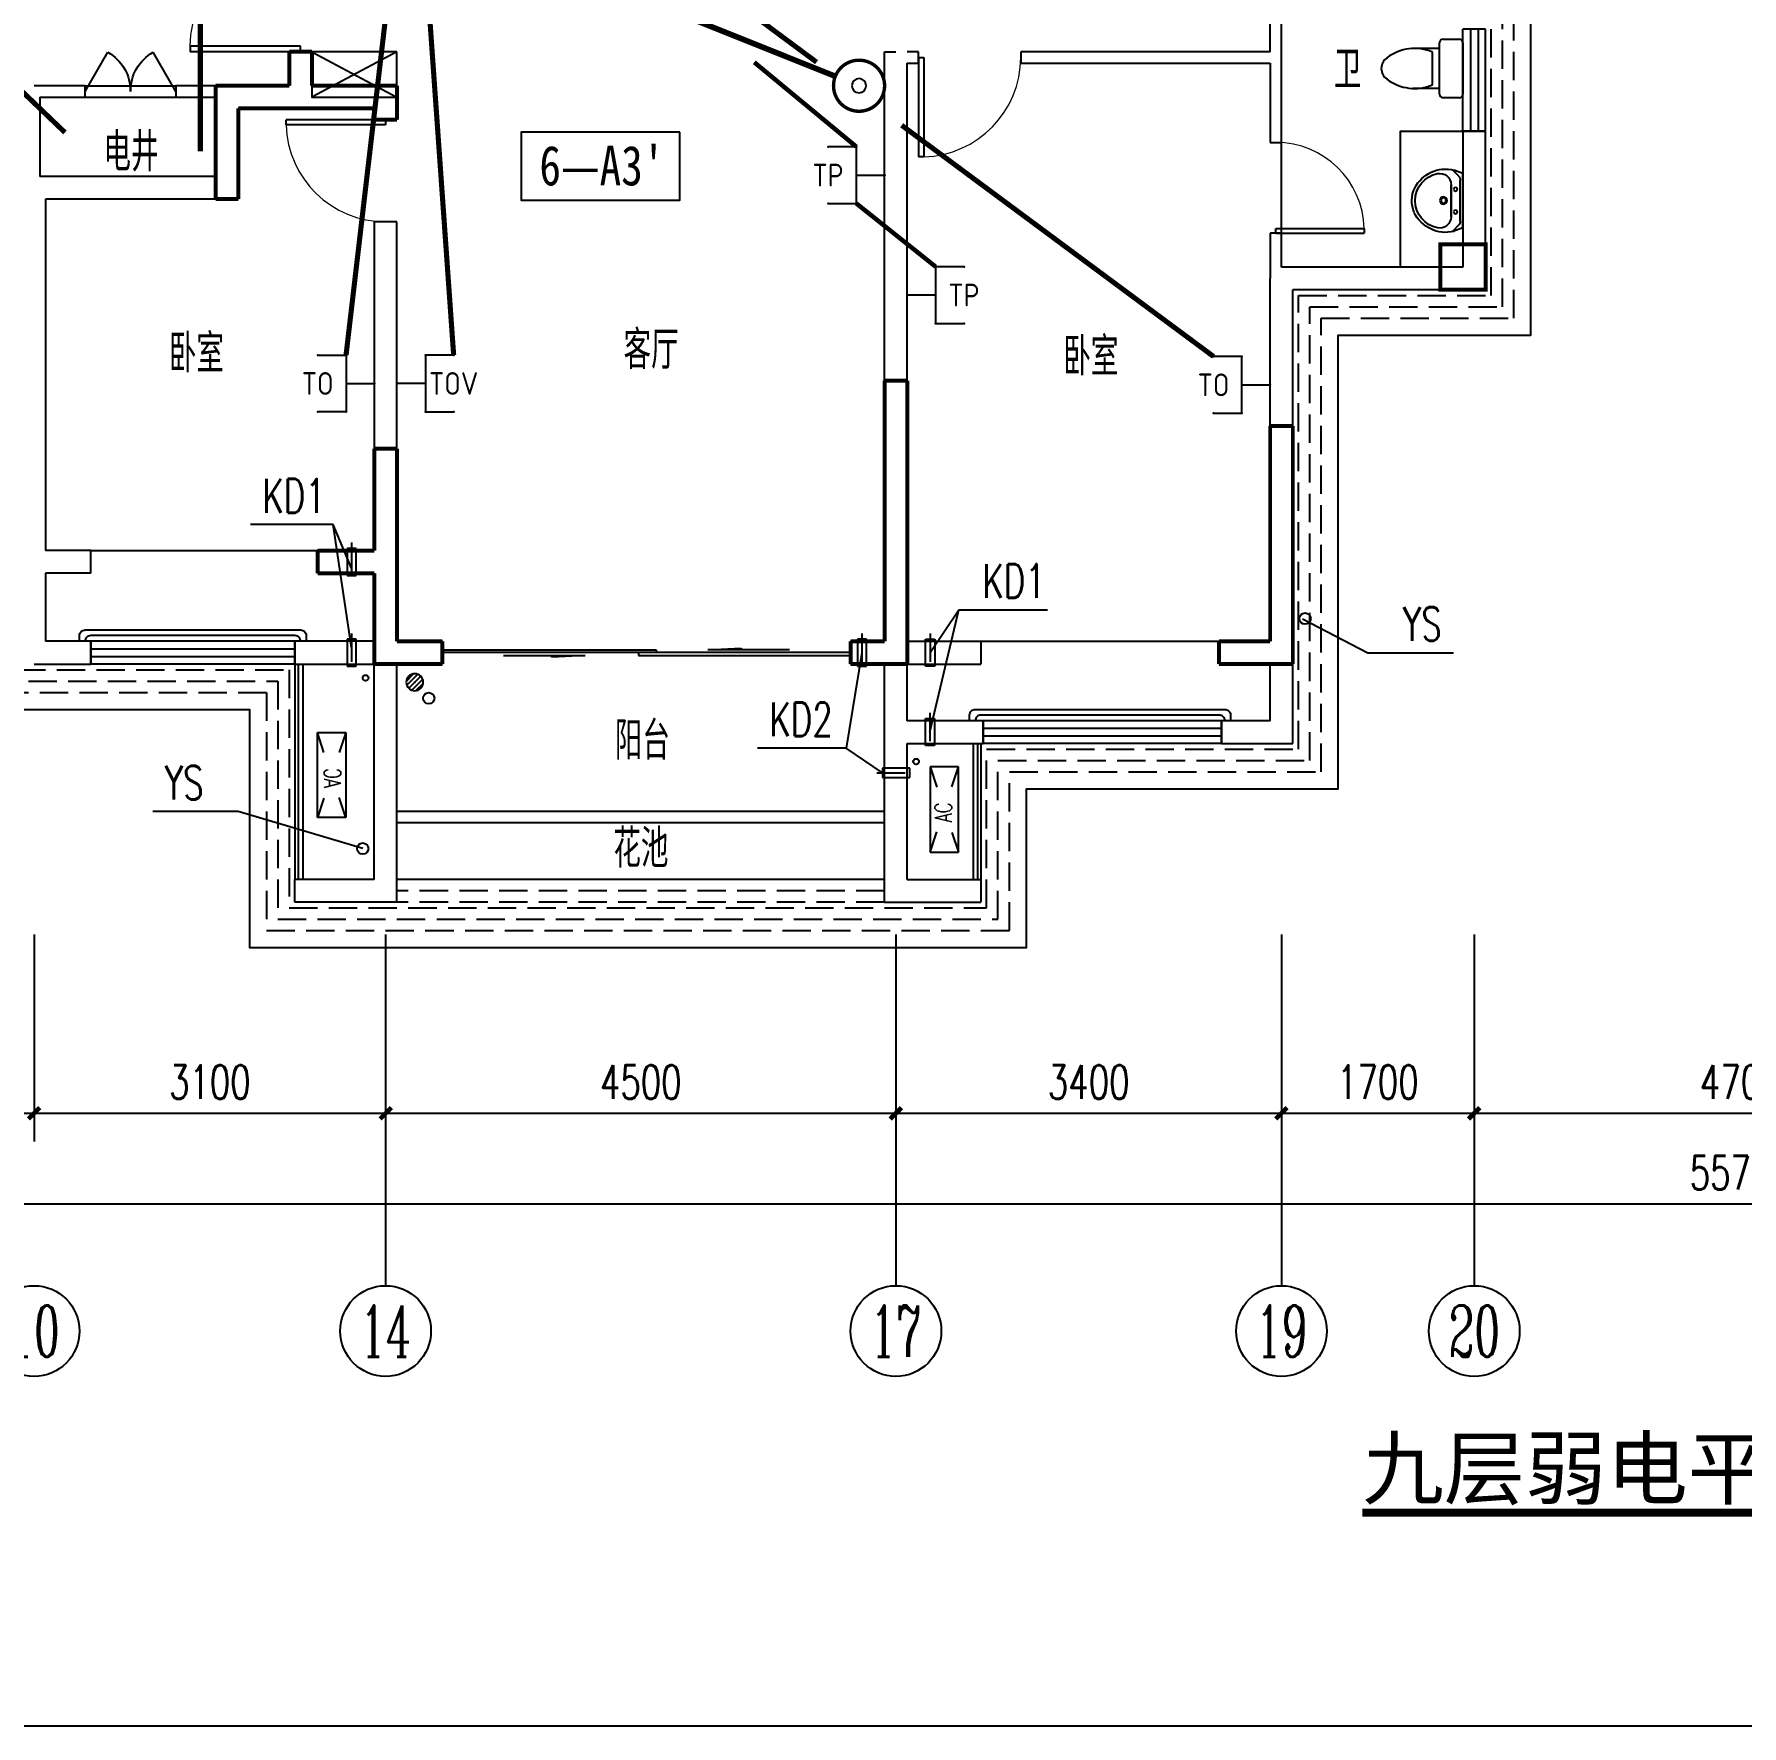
# Model space of a CAD drawing. Extents: x -993182 to -819982, y 169304 to 600104.
# Drawn here: x -880248 to -865189, y 263404 to 278323 of the extents above; entities that cross this region are included whole.
import ezdxf
from ezdxf.enums import TextEntityAlignment as Align

# ---------------------------------------------------------------- set-up
doc = ezdxf.new("R2010")
doc.units = 0
doc.header["$LTSCALE"] = 1000
doc.header["$MEASUREMENT"] = 0
doc.linetypes.add('DASH', pattern=[0.35, 0.25, -0.1])
for name, color, linetype in [('AXIS', 3, 'Continuous'), ('AXIS_TEXT', 7, 'Continuous'), ('DIM_LEAD', 3, 'Continuous'), ('DIM_SYMB', 3, 'Continuous'), ('EQUIP-安防', 3, 'Continuous'), ('EQUIP-通讯', 3, 'Continuous'), ('kan', 146, 'Continuous'), ('KTIAO', 124, 'Continuous'), ('PUB_TEXT', 7, 'Continuous'), ('VPIPE-污水', 2, 'Continuous'), ('WALL', 4, 'Continuous'), ('WINDOW', 2, 'Continuous'), ('WIRE-信号', 4, 'TG_S'), ('WIRE-综合布线', 5, 'TG_GCS'), ('WIRE-网络', 6, 'TG_TD'), ('WIRE-通讯', 4, 'TG_TP'), ('冷凝水管', 6, 'Continuous'), ('家具', 187, 'Continuous'), ('屋面', 139, 'Continuous'), ('文字2', 7, 'Continuous'), ('栏杆', 169, 'Continuous'), ('空调、空调洞', 66, 'Continuous'), ('表格', 157, 'Continuous'), ('面层', 215, 'Continuous')]:
    doc.layers.add(name, color=color, linetype=linetype)
doc.layers.add('RENDERING', color=125, linetype='Continuous', lineweight=13)
doc.styles.add('-宋体', font='', dxfattribs={"width": 0.8})
doc.styles.add('-黑体', font='simhei.ttf')
doc.styles.add('_ROMANC', font='romanc__.ttf', dxfattribs={"width": 0.700005})
doc.styles.add('_TCH_AXIS', font='COMPLEX', dxfattribs={"bigfont": 'GBCBIG'})
doc.styles.add('_TCH_DIM', font='SIMPLEX', dxfattribs={"bigfont": 'GBCBIG'})
doc.styles.add('_TCH_DIM_T3', font='SIMPLEX', dxfattribs={"width": 0.705882, "bigfont": 'GBCBIG'})
doc.styles.add('_TEL_ATTDEF', font='GBENOR', dxfattribs={"width": 0.8, "height": 3, "bigfont": 'GBCBIG'})
doc.styles.add('_TEL_DIM', font='ICED', dxfattribs={"width": 0.8, "height": 3.5, "bigfont": 'BZHZ'})
doc.styles.add('COMPLEX', font='COMPLEX')
doc.styles.add('DIM_FONT', font='simplex_.ttf', dxfattribs={"width": 0.7, "bigfont": 'GBCBIG'})
doc.styles.get("Standard").update_dxf_attribs({"font": 'gbenor.shx', "bigfont": 'gbcbig.shx'})
doc.styles.add('TG_LINETYPE', font='ICED', dxfattribs={"width": 0.8, "height": 2, "bigfont": 'BZHZ'})
doc.styles.get('-宋体').set_extended_font_data('SimSun')
doc.linetypes.add('TG_GCS', pattern='A,1,-0.6,["GCS",TG_LINETYPE,S=0.1,R=0,X=-0.52,Y=-0.1],0', length=1.6)
doc.linetypes.add('TG_S', pattern='A,1,-0.3,["S",TG_LINETYPE,S=0.1,R=0,X=-0.23,Y=-0.1],0', length=1.3)
doc.linetypes.add('TG_TD', pattern='A,1,-0.45,["TD",TG_LINETYPE,S=0.1,R=0,X=-0.38,Y=-0.1],0', length=1.45)
doc.linetypes.add('TG_TD+TV', pattern='A,1,-0.9,["TD+TV",TG_LINETYPE,S=0.1,R=0,X=-0.82,Y=-0.1],0', length=1.9)
doc.linetypes.add('TG_TP', pattern='A,1,-0.45,["TP",TG_LINETYPE,S=0.1,R=0,X=-0.38,Y=-0.1],0', length=1.45)
doc.linetypes.add('TG_WS', pattern='A,1,-0.45,["WS",TG_LINETYPE,S=0.1,R=0,X=-0.38,Y=-0.1],0', length=1.45)
doc.dimstyles.new('_TCH_ARCH&&100', dxfattribs={"dimtxt": 297.5, "dimasz": 100, "dimexe": 250, "dimexo": 300, "dimgap": 126.25, "dimtad": 1, "dimdec": 0, "dimzin": 0, "dimdsep": 46, "dimtxsty": '_TCH_DIM_T3', "dimblk": 'ARCHTICK', "dimcen": 0.09, "dimclrt": 7, "dimazin": 2, "dimtfac": 1, "dimtdec": 0, "dimtix": 1, "dimtmove": 2, "dimatfit": 3, "dimfxl": 0, "dimtolj": 1, "dimtzin": 0, "dimarcsym": 0})

# ---------------------------------------------------------------- blocks, each defined once
blk = doc.blocks.new('90304092557924')
at = {"layer": 'KTIAO'}
for p, q in [((-375, 125), (-198, 66)), ((-375, 125), (-375, -125)), ((375, 125), (-375, 125)), ((375, 125), (198, 66)), ((375, -125), (375, 125)), ((-203, -68), (-375, -125)), ((-375, -125), (375, -125)), ((200, -67), (375, -125))]:
    blk.add_line(p, q, dxfattribs=at)
at = {"layer": 'KTIAO', "style": '_ROMANC', "width": 0.7}
blk.add_text('AC', height=148.6, dxfattribs=at).set_placement((-113, -66))
at = {"layer": 'KTIAO', "style": 'DIM_FONT', "oblique": 0, "width": 0.6, "flags": 9}
for tag in ['XSIZE', 'YSIZE']:
    blk.add_attdef(tag, (-375, -125), '', height=0.5, dxfattribs=at)
blk = doc.blocks.new('A$C6A1B0631')
at = {"layer": '家具'}
for p, q in [((0, 527), (0, 667)), ((30, 697), (470, 697)), ((500, 667), (500, 527)), ((470, 497), (30, 497)), ((80, 497), (80, 267)), ((420, 497), (420, 267)), ((390, 437), (110, 437))]:
    blk.add_line(p, q, dxfattribs=at)
for centre, radius, start, end in [((30, 667), 30, 90, 180), ((470, 667), 30, 0, 90), ((30, 527), 30, 180, 270), ((470, 527), 30, 270, 0), ((477, 284), 398, 157.4505, 216.6381), ((23, 284), 398, 323.3619, 22.5495), ((250, 108), 110, 213.4509, 326.5491)]:
    blk.add_arc(centre, radius, start, end, dxfattribs=at)
blk = doc.blocks.new('M_E6')
for p, q in [((-240, 0), (-270, -79)), ((240, 0), (-240, 0)), ((-237, 0), (239, 0)), ((240, 0), (270, -79)), ((-213, -36), (-271, -91)), ((-179, -23), (181, -23)), ((141, -105), (-141, -105)), ((-141, -105), (141, -105)), ((217, -37), (274, -95))]:
    blk.add_line(p, q)
for centre, radius in [((-99, -65), 16.3), ((2, -172), 31.6), ((2, -172), 23), ((101, -65), 16.3)]:
    blk.add_circle(centre, radius)
for centre, radius, start, end in [((28, -152), 307, 166.1751, 244.7296), ((-141, -205), 100, 90, 190.5602), ((-179, -73), 50, 90, 133.181), ((-28, -152), 307, 297.0639, 13.8249), ((141, -205), 100, 349.4398, 90), ((181, -73), 50, 44.5607, 90), ((0, -179), 243, 190.5602, 349.4398), ((0, -201), 250, 245.8071, 296.4628), ((28, -152), 307, 266.589, 266.5936)]:
    blk.add_arc(centre, radius, start, end)
at = {"width": 0.8, "flags": 9}
for tag in ['XSIZE', 'YSIZE']:
    blk.add_attdef(tag, (0, 0), '', height=0.5, dxfattribs=at)
blk = doc.blocks.new('TRHH')
at = {"color": 6}
for centre in [(-249202, -461390), (-233616, -461390), (-252617, -471151), (-230201, -471151), (-244307, -473179), (-238511, -473179)]:
    blk.add_circle(centre, 50, dxfattribs=at)
blk = doc.blocks.new('q5')
at = {"color": 3, "const_width": 35}
for points in [[(-506342, -559444), (-506342, -559144)], [(-506342, -559144), (-506142, -559144)], [(-506142, -559444), (-506142, -559144)], [(-506992, -559444), (-506342, -559444)], [(-506992, -560444), (-506992, -559444)], [(-506142, -559444), (-505392, -559444)], [(-505392, -559744), (-505392, -559444)], [(-506792, -559644), (-506142, -559644)], [(-506792, -560444), (-506792, -559644)], [(-506142, -559644), (-505592, -559644)], [(-505592, -559744), (-505592, -559644)], [(-505392, -559744), (-505592, -559744)], [(-506792, -560444), (-506992, -560444)], [(-501092, -564344), (-501092, -562044)], [(-501092, -562044), (-500892, -562044)], [(-500892, -564544), (-500892, -562044)], [(-497692, -564344), (-497692, -562444)], [(-497692, -562444), (-497492, -562444)], [(-497492, -564544), (-497492, -562444)], [(-505592, -563544), (-505592, -562644)], [(-505592, -562644), (-505392, -562644)], [(-505392, -563544), (-505392, -562644)], [(-506092, -563544), (-505592, -563544)], [(-506092, -563744), (-506092, -563544)], [(-505392, -564344), (-505392, -563544)], [(-506092, -563744), (-505592, -563744)], [(-505592, -564544), (-505592, -563744)], [(-505392, -564344), (-504992, -564344)], [(-504992, -564344), (-504992, -564544)], [(-501392, -564344), (-501092, -564344)], [(-501392, -564544), (-501392, -564344)], [(-498142, -564344), (-497692, -564344)], [(-498142, -564544), (-498142, -564344)], [(-505592, -564544), (-504992, -564544)], [(-501392, -564544), (-500892, -564544)], [(-498142, -564544), (-497492, -564544)]]:
    blk.add_lwpolyline(points, dxfattribs=at)
blk.add_lwpolyline([(-495792, -561244), (-495792, -560844), (-496192, -560844), (-496192, -561244)], close=True, dxfattribs=at)
blk = doc.blocks.new('A$C06D6341B')
at = {"layer": '空调、空调洞', "linetype": 'DASH'}
for p, q in [((40, 0), (40, 340)), ((80, 290), (0, 290)), ((0, 290), (0, 50)), ((80, 50), (80, 290)), ((0, 50), (80, 50))]:
    blk.add_line(p, q, dxfattribs=at)
blk = doc.blocks.new('$lvtry$00000171')
for p, q in [((-74, 11), (-11, 74)), ((-70, -27), (27, 70)), ((-53, -53), (53, 53)), ((-27, -70), (70, 27)), ((11, -74), (74, -11))]:
    blk.add_line(p, q)
blk.add_circle((0, 0), 75)
blk.add_point((0, 0))
blk = doc.blocks.new('kt')
at = {"layer": 'DIM_LEAD'}
for p, q in [((-430007, -797175), (-430735, -797175)), ((-429846, -798259), (-430007, -797175)), ((-429846, -798259), (-430007, -797175)), ((-429846, -798259), (-430007, -797175)), ((-429846, -798259), (-430007, -797175)), ((-429846, -798259), (-430007, -797175)), ((-429844, -797559), (-430007, -797175)), ((-424744, -799004), (-424488, -797925)), ((-424744, -799004), (-424488, -797925)), ((-424744, -799004), (-424488, -797925)), ((-424744, -799004), (-424488, -797925)), ((-424744, -799004), (-424488, -797925)), ((-424742, -798304), (-424488, -797925)), ((-424488, -797925), (-423707, -797925)), ((-425344, -798304), (-425483, -799145)), ((-425344, -798304), (-425483, -799145)), ((-425344, -798304), (-425483, -799145)), ((-425344, -798304), (-425483, -799145)), ((-425344, -798304), (-425483, -799145)), ((-425483, -799145), (-426264, -799145)), ((-425162, -799364), (-425483, -799145))]:
    blk.add_line(p, q, dxfattribs=at)
at = {"layer": 'VPIPE-污水'}
blk.add_circle((-429164, -798706, -76424), 50, dxfattribs=at)
at = {"layer": '冷凝水管'}
for centre in [(-429721, -798527, -76424), (-424866, -799264, -76424)]:
    blk.add_circle(centre, 25, dxfattribs=at)
at = {"layer": '家具', "yscale": -1, "rotation": 90.00000000000001}
blk.add_blockref('$lvtry$00000171', (-429287, -798565, -76424), dxfattribs=at)
at = {"layer": '空调、空调洞'}
for p, rotation in [((-429804, -797334, -76424), 180.0000000000046), ((-429804, -798134, -76424), 180.0000000000046), ((-425304, -798134, -76424), 180), ((-425212, -799324, -76424), 270)]:
    blk.add_blockref('A$C06D6341B', p, dxfattribs=dict(at, rotation=rotation))
at = {"layer": '空调、空调洞', "xscale": -1, "rotation": 180}
for p in [(-424782, -798134, -76424), (-424784, -798834, -76424)]:
    blk.add_blockref('A$C06D6341B', p, dxfattribs=at)
at = {"layer": 'DIM_LEAD', "color": 7, "style": '_TCH_DIM', "width": 0.705882}
for s, p in [('KD1', (-430630, -797070)), ('KD1', (-424282, -797820)), ('KD2', (-426159, -799040))]:
    blk.add_text(s, height=297.5, dxfattribs=at).set_placement(p)
blk = doc.blocks.new('trh')
at = {"layer": 'DIM_LEAD'}
for p, q in [((-230225, -471153), (-229648, -471451)), ((-229648, -471451), (-228893, -471451)), ((-239608, -472851), (-240362, -472851)), ((-238511, -473179), (-239608, -472851))]:
    blk.add_line(p, q, dxfattribs=at)
at = {"layer": 'DIM_LEAD', "color": 7, "style": '_TCH_DIM', "width": 0.705882}
for p in [(-229338, -471346), (-240257, -472746)]:
    blk.add_text('YS', height=297.5, dxfattribs=at).set_placement(p)
blk = doc.blocks.new('$DorLib2D$00000231')
at = {"color": 0}
for p, q in [((-0.5, 0), (-0.25, 0.433)), ((0.5, 0), (0.25, 0.433))]:
    blk.add_line(p, q, dxfattribs=at)
for centre, start, end in [((-0.5, 0), 0, 60), ((0.5, 0), 120, 180)]:
    blk.add_arc(centre, 0.5, start, end, dxfattribs=at)
blk = doc.blocks.new('$WINLIB2D$00000001')
at = {"color": 0}
for points in [[(-0.5, 0.5), (-0.5, -0.5)], [(-0.5, 0.5), (0.5, 0.5)], [(0.5, -0.5), (0.5, 0.5)], [(0.5, 0.1667), (-0.5, 0.1667)], [(0.5, -0.1667), (-0.5, -0.1667)], [(-0.5, -0.5), (0.5, -0.5)]]:
    blk.add_lwpolyline(points, dxfattribs=at)
blk = doc.blocks.new('$DorLib2D$00000001')
for p, q in [((0.45, 0.975), (0.5, 0.975)), ((0.45, 0), (0.45, 0.975)), ((0.5, 0), (0.5, 0.975)), ((0.5, 0), (0.45, 0))]:
    blk.add_line(p, q)
at = {"lineweight": 13}
blk.add_arc((0.475, 0), 0.975, 91.4693, 180, dxfattribs=at)
blk = doc.blocks.new('$DorLib2D$00000131')
at = {"color": 0, "linetype": 'Continuous'}
for p, q in [((0.15, 0.125), (0.2319, 0.1973)), ((0.2319, 0.1973), (0.2319, 0.125)), ((-0.5, 0.125), (-0.5, 0)), ((0.0192, 0.125), (-0.5, 0.125)), ((0.0192, 0), (0.0192, 0.125)), ((0.35, 0.125), (0.15, 0.125)), ((-0.5, 0), (0.0192, 0)), ((-0.024, 0), (0.5, 0)), ((-0.024, -0.125), (-0.024, 0)), ((0.5, 0), (0.5, -0.125)), ((-0.35, -0.125), (-0.15, -0.125)), ((-0.2319, -0.1973), (-0.2319, -0.125)), ((-0.15, -0.125), (-0.2319, -0.1973)), ((0.5, -0.125), (-0.024, -0.125))]:
    blk.add_line(p, q, dxfattribs=at)
blk = doc.blocks.new('_AXISO')
blk.add_circle((0, 0), 0.5)
at = {"layer": 'AXIS_TEXT', "style": 'COMPLEX', "width": 1.041667}
blk.add_attdef('A', text='', height=0.56, dxfattribs=at).set_placement((-0.25, -0.28), (0.25, -0.28), align=Align.FIT)
blk = doc.blocks.new('_ArchTick')
at = {"color": 0, "linetype": 'ByBlock', "const_width": 0.4}
blk.add_lwpolyline([(-0.5, -0.5), (0.5, 0.5)], dxfattribs=at)
blk = doc.blocks.new('*D522')
at = {"layer": 'AXIS', "color": 0, "lineweight": -2}
for p, q in [((-254209, -473937), (-254209, -476563)), ((-198509, -473937), (-198509, -476563)), ((-254209, -476313), (-198509, -476313))]:
    blk.add_line(p, q, dxfattribs=at)
at = {"layer": 'Defpoints', "color": 0}
for p in [(-254209, -473637), (-198509, -473637), (-198509, -476313)]:
    blk.add_point(p, dxfattribs=at)
at = {"layer": 'AXIS', "color": 0, "lineweight": -2, "xscale": 100, "yscale": 100, "zscale": 100, "rotation": 180}
blk.add_blockref('_ArchTick', (-254209, -476313), dxfattribs=at)
at = {"layer": 'AXIS', "color": 0, "lineweight": -2, "xscale": 100, "yscale": 100, "zscale": 100}
blk.add_blockref('_ArchTick', (-198509, -476313), dxfattribs=at)
at = {"layer": 'AXIS', "color": 7, "insert": (-226359, -476038), "char_height": 297.5, "attachment_point": 5, "style": '_TCH_DIM_T3'}
blk.add_mtext('\\A1;55700', dxfattribs=at)
blk = doc.blocks.new('*D527')
at = {"layer": 'AXIS', "color": 0, "lineweight": -2}
for p, q in [((-244509, -473937), (-244509, -475763)), ((-241409, -473937), (-241409, -475763)), ((-244509, -475513), (-241409, -475513))]:
    blk.add_line(p, q, dxfattribs=at)
at = {"layer": 'Defpoints', "color": 0}
for p in [(-244509, -473637), (-241409, -473637), (-241409, -475513)]:
    blk.add_point(p, dxfattribs=at)
at = {"layer": 'AXIS', "color": 0, "lineweight": -2, "xscale": 100, "yscale": 100, "zscale": 100, "rotation": 180}
blk.add_blockref('_ArchTick', (-244509, -475513), dxfattribs=at)
at = {"layer": 'AXIS', "color": 0, "lineweight": -2, "xscale": 100, "yscale": 100, "zscale": 100}
blk.add_blockref('_ArchTick', (-241409, -475513), dxfattribs=at)
at = {"layer": 'AXIS', "color": 7, "insert": (-242959, -475238), "char_height": 297.5, "attachment_point": 5, "style": '_TCH_DIM_T3'}
blk.add_mtext('\\A1;3100', dxfattribs=at)
blk = doc.blocks.new('*D528')
at = {"layer": 'AXIS', "color": 0, "lineweight": -2}
for p, q in [((-241409, -473937), (-241409, -475763)), ((-238309, -473937), (-238309, -475763)), ((-241409, -475513), (-238309, -475513))]:
    blk.add_line(p, q, dxfattribs=at)
at = {"layer": 'Defpoints', "color": 0}
for p in [(-241409, -473637), (-238309, -473637), (-238309, -475513)]:
    blk.add_point(p, dxfattribs=at)
at = {"layer": 'AXIS', "color": 0, "lineweight": -2, "xscale": 100, "yscale": 100, "zscale": 100, "rotation": 180}
blk.add_blockref('_ArchTick', (-241409, -475513), dxfattribs=at)
at = {"layer": 'AXIS', "color": 0, "lineweight": -2, "xscale": 100, "yscale": 100, "zscale": 100}
blk.add_blockref('_ArchTick', (-238309, -475513), dxfattribs=at)
at = {"layer": 'AXIS', "color": 7, "insert": (-239859, -475238), "char_height": 297.5, "attachment_point": 5, "style": '_TCH_DIM_T3'}
blk.add_mtext('\\A1;3100', dxfattribs=at)
blk = doc.blocks.new('*D529')
at = {"layer": 'AXIS', "color": 0, "lineweight": -2}
for p, q in [((-238309, -473937), (-238309, -475763)), ((-233809, -473937), (-233809, -475763)), ((-238309, -475513), (-233809, -475513))]:
    blk.add_line(p, q, dxfattribs=at)
at = {"layer": 'Defpoints', "color": 0}
for p in [(-238309, -473637), (-233809, -473637), (-233809, -475513)]:
    blk.add_point(p, dxfattribs=at)
at = {"layer": 'AXIS', "color": 0, "lineweight": -2, "xscale": 100, "yscale": 100, "zscale": 100, "rotation": 180}
blk.add_blockref('_ArchTick', (-238309, -475513), dxfattribs=at)
at = {"layer": 'AXIS', "color": 0, "lineweight": -2, "xscale": 100, "yscale": 100, "zscale": 100}
blk.add_blockref('_ArchTick', (-233809, -475513), dxfattribs=at)
at = {"layer": 'AXIS', "color": 7, "insert": (-236059, -475238), "char_height": 297.5, "attachment_point": 5, "style": '_TCH_DIM_T3'}
blk.add_mtext('\\A1;4500', dxfattribs=at)
blk = doc.blocks.new('*D530')
at = {"layer": 'AXIS', "color": 0, "lineweight": -2}
for p, q in [((-233809, -473937), (-233809, -475763)), ((-230409, -473937), (-230409, -475763)), ((-233809, -475513), (-230409, -475513))]:
    blk.add_line(p, q, dxfattribs=at)
at = {"layer": 'Defpoints', "color": 0}
for p in [(-233809, -473637), (-230409, -473637), (-230409, -475513)]:
    blk.add_point(p, dxfattribs=at)
at = {"layer": 'AXIS', "color": 0, "lineweight": -2, "xscale": 100, "yscale": 100, "zscale": 100, "rotation": 180}
blk.add_blockref('_ArchTick', (-233809, -475513), dxfattribs=at)
at = {"layer": 'AXIS', "color": 0, "lineweight": -2, "xscale": 100, "yscale": 100, "zscale": 100}
blk.add_blockref('_ArchTick', (-230409, -475513), dxfattribs=at)
at = {"layer": 'AXIS', "color": 7, "insert": (-232109, -475238), "char_height": 297.5, "attachment_point": 5, "style": '_TCH_DIM_T3'}
blk.add_mtext('\\A1;3400', dxfattribs=at)
blk = doc.blocks.new('*D531')
at = {"layer": 'AXIS', "color": 0, "lineweight": -2}
for p, q in [((-230409, -473937), (-230409, -475763)), ((-228709, -473937), (-228709, -475763)), ((-230409, -475513), (-228709, -475513))]:
    blk.add_line(p, q, dxfattribs=at)
at = {"layer": 'Defpoints', "color": 0}
for p in [(-230409, -473637), (-228709, -473637), (-228709, -475513)]:
    blk.add_point(p, dxfattribs=at)
at = {"layer": 'AXIS', "color": 0, "lineweight": -2, "xscale": 100, "yscale": 100, "zscale": 100, "rotation": 180}
blk.add_blockref('_ArchTick', (-230409, -475513), dxfattribs=at)
at = {"layer": 'AXIS', "color": 0, "lineweight": -2, "xscale": 100, "yscale": 100, "zscale": 100}
blk.add_blockref('_ArchTick', (-228709, -475513), dxfattribs=at)
at = {"layer": 'AXIS', "color": 7, "insert": (-229559, -475238), "char_height": 297.5, "attachment_point": 5, "style": '_TCH_DIM_T3'}
blk.add_mtext('\\A1;1700', dxfattribs=at)
blk = doc.blocks.new('*D532')
at = {"layer": 'AXIS', "color": 0, "lineweight": -2}
for p, q in [((-228709, -473937), (-228709, -475763)), ((-224009, -473937), (-224009, -475763)), ((-228709, -475513), (-224009, -475513))]:
    blk.add_line(p, q, dxfattribs=at)
at = {"layer": 'Defpoints', "color": 0}
for p in [(-228709, -473637), (-224009, -473637), (-224009, -475513)]:
    blk.add_point(p, dxfattribs=at)
at = {"layer": 'AXIS', "color": 0, "lineweight": -2, "xscale": 100, "yscale": 100, "zscale": 100, "rotation": 180}
blk.add_blockref('_ArchTick', (-228709, -475513), dxfattribs=at)
at = {"layer": 'AXIS', "color": 0, "lineweight": -2, "xscale": 100, "yscale": 100, "zscale": 100}
blk.add_blockref('_ArchTick', (-224009, -475513), dxfattribs=at)
at = {"layer": 'AXIS', "color": 7, "insert": (-226359, -475238), "char_height": 297.5, "attachment_point": 5, "style": '_TCH_DIM_T3'}
blk.add_mtext('\\A1;4700', dxfattribs=at)
blk = doc.blocks.new('$equip$00001847')
for p, q in [((-0.5, 0.499), (-0.5, 0.999)), ((0.5, 0.999), (0.5, 0.499)), ((0.5, 0.499), (-0.5, 0.499)), ((0, 0.5), (0, 0))]:
    blk.add_line(p, q)
for p in [(-0.5, 0.999), (0.5, 0.999), (-0.5, 0.499), (0.5, 0.499), (0, 0)]:
    blk.add_point(p)
at = {"color": 7, "style": '_TEL_DIM'}
blk.add_attdef('$TEXT$', text='', height=0.4, dxfattribs=at).set_placement((0, 0.999), align=Align.MIDDLE_CENTER)
at = {"color": 7, "style": '_TEL_DIM', "flags": 1}
blk.add_attdef('A', text='', height=0.00002, dxfattribs=at).set_placement((0, 0), align=Align.MIDDLE_CENTER)
blk = doc.blocks.new('$equip$00002479')
at = {"const_width": 0.04}
blk.add_lwpolyline([(-0.3, 0, 1), (0.3, 0, 1), (-0.3, 0, 0.942883)], format="xyb", dxfattribs=at)
for radius in [0.3, 0.0841]:
    blk.add_circle((0, 0), radius)
for p in [(0, 0.3), (-0.3, 0), (0.3, 0), (0, -0.3)]:
    blk.add_point(p)
at = {"color": 7, "style": '_TEL_DIM', "flags": 1}
blk.add_attdef('A', text='', height=0.00002, dxfattribs=at).set_placement((0, 0), align=Align.MIDDLE_CENTER)
blk = doc.blocks.new('5#、7#楼参照')
at = {"layer": 'AXIS'}
for p, q in [((-238308.8, -475591.3), (-238308.8, -477033.5)), ((-233808.8, -475591.3), (-233808.8, -477033.5)), ((-230408.8, -475591.3), (-230408.8, -477033.5)), ((-228708.8, -475591.3), (-228708.8, -477033.5))]:
    blk.add_line(p, q, dxfattribs=at)
at = {"layer": 'kan'}
for p, q in [((-239108.8, -471550.9), (-239108.8, -473450.9)), ((-233058.8, -472250.9), (-233058.8, -473450.9))]:
    blk.add_line(p, q, dxfattribs=at)
at = {"layer": 'kan', "color": 124, "elevation": 0}
for points in [[(-233908.8, -472850.9), (-238208.8, -472850.9), (-238208.8, -472850.9)], [(-233908.8, -472950.9), (-238208.8, -472950.9)]]:
    blk.add_lwpolyline(points, dxfattribs=at)
at = {"layer": 'kan'}
blk.add_lwpolyline([(-233908.8, -473450.9), (-238208.8, -473450.9)], dxfattribs=at)
at = {"layer": 'kan', "linetype": 'DASH'}
for points in [[(-233908.8, -473550.9), (-238208.8, -473550.9)], [(-233908.8, -473650.9), (-238208.8, -473650.9)]]:
    blk.add_lwpolyline(points, dxfattribs=at)
at = {"layer": 'WALL'}
for p, q in [((-230508.8, -466150.9), (-230508.8, -465050.9)), ((-230408.8, -466250.9), (-230408.8, -465050.9)), ((-238958.8, -466150.9), (-239158.8, -466150.9)), ((-239158.8, -466150.9), (-239158.8, -466450.9)), ((-238958.8, -466450.9), (-238958.8, -466150.9)), ((-233908.8, -466250.9), (-233908.8, -466150.9)), ((-233908.8, -466150.9), (-233808.8, -466151.8)), ((-233809.7, -466151.8), (-233808.8, -466151.8)), ((-233608.8, -466150.9), (-233708.8, -466150.9)), ((-233608.8, -466250.9), (-233608.8, -466150.9)), ((-230508.8, -466150.9), (-232708.8, -466150.9)), ((-232708.8, -466150.9), (-232708.8, -466250.9)), ((-233908.8, -471350.9), (-233908.8, -466250.9)), ((-233708.8, -471350.9), (-233708.8, -466250.9)), ((-233708.8, -466250.9), (-233608.8, -466250.9)), ((-232708.8, -466250.9), (-230508.8, -466250.9)), ((-230508.8, -466250.9), (-230508.8, -466950.9)), ((-230408.8, -466950.9), (-230408.8, -466250.9)), ((-240958.8, -466450.9), (-241408.8, -466450.9)), ((-240958.8, -466550.9), (-240958.8, -466450.9)), ((-239708.8, -466450.9), (-240158.8, -466450.9)), ((-240158.8, -466450.9), (-240158.8, -466550.9)), ((-239158.8, -466450.9), (-239708.8, -466450.9)), ((-238208.8, -466450.9), (-238958.8, -466450.9)), ((-238208.8, -466750.9), (-238208.8, -466450.9)), ((-241358.8, -466550.9), (-241358.8, -467250.9)), ((-241358.8, -466550.9), (-240958.8, -466550.9)), ((-240158.8, -466550.9), (-239808.8, -466550.9)), ((-239808.8, -466550.9), (-239808.8, -467250.9)), ((-239608.8, -466650.9), (-239608.8, -467450.9)), ((-239058.8, -466650.9), (-239608.8, -466650.9)), ((-238408.8, -466650.9), (-239058.8, -466650.9)), ((-238408.8, -466650.9), (-238408.8, -466750.9)), ((-238408.8, -466750.9), (-238208.8, -466750.9)), ((-230508.8, -466950.9), (-230408.8, -466950.9)), ((-228608.8, -466850.9), (-228808.8, -466850.9)), ((-228808.8, -466850.9), (-228808.8, -468050.9)), ((-228608.8, -468250.9), (-228608.8, -466850.9)), ((-239808.8, -467250.9), (-241358.8, -467250.9)), ((-239608.8, -467450.9), (-241308.8, -467450.9)), ((-241308.8, -467450.9), (-241308.8, -470550.9)), ((-238208.8, -467650.9), (-238408.8, -467650.9)), ((-238408.8, -467650.9), (-238408.8, -470550.9)), ((-238208.8, -470650.9), (-238208.8, -467650.9)), ((-230408.8, -467750.9), (-230508.8, -467750.9)), ((-230508.8, -467750.9), (-230508.8, -468150.9)), ((-230408.8, -468050.9), (-230408.8, -467750.9)), ((-230508.8, -471350.9), (-230508.8, -468150.9)), ((-228808.8, -468050.9), (-230408.8, -468050.9)), ((-228608.8, -468250.9), (-230308.8, -468250.9)), ((-230308.8, -471450.9), (-230308.8, -468250.9)), ((-240908.8, -470550.9), (-241308.8, -470550.9)), ((-240908.8, -470750.9), (-240908.8, -470550.9)), ((-238408.8, -470550.9), (-238908.8, -470550.9)), ((-238908.8, -470750.9), (-238908.8, -470550.9)), ((-238208.8, -471350.9), (-238208.8, -470650.9)), ((-241308.8, -470750.9), (-241308.8, -471350.9)), ((-240908.8, -470750.9), (-241308.8, -470750.9)), ((-238408.8, -470750.9), (-238908.8, -470750.9)), ((-238408.8, -471350.9), (-238408.8, -470750.9)), ((-240908.8, -471350.9), (-241308.8, -471350.9)), ((-240908.8, -471550.9), (-240908.8, -471350.9)), ((-238408.8, -471350.9), (-239108.8, -471350.9)), ((-239108.8, -471350.9), (-239108.8, -471550.9)), ((-237808.8, -471350.9), (-238208.8, -471350.9)), ((-237808.8, -471550.9), (-237808.8, -471350.9)), ((-233908.8, -471350.9), (-234208.8, -471350.9)), ((-234208.8, -471350.9), (-234208.8, -471550.9)), ((-233708.8, -471350.9), (-233058.8, -471350.9)), ((-233058.8, -471350.9), (-233058.8, -471550.9)), ((-230508.8, -471350.9), (-230958.8, -471350.9)), ((-230958.8, -471550.9), (-230958.8, -471350.9)), ((-230308.8, -472250.9), (-230308.8, -471450.9)), ((-241408.8, -471550.9), (-240908.8, -471550.9)), ((-239108.8, -471550.9), (-238408.8, -471550.9)), ((-238408.8, -473450.9), (-238408.8, -471550.9)), ((-238208.8, -471550.9), (-237808.8, -471550.9)), ((-238208.8, -473650.9), (-238208.8, -471550.9)), ((-234208.8, -471550.9), (-233908.8, -471550.9)), ((-233908.8, -472150.9), (-233908.8, -471550.9)), ((-233708.8, -472050.9), (-233708.8, -471550.9)), ((-233708.8, -471550.9), (-233058.8, -471550.9)), ((-230508.8, -471550.9), (-230958.8, -471550.9)), ((-230508.8, -472050.9), (-230508.8, -471550.9)), ((-233038.8, -472050.9), (-233708.8, -472050.9)), ((-233038.8, -472250.9), (-233038.8, -472050.9)), ((-230508.8, -472050.9), (-230938.8, -472050.9)), ((-230938.8, -472050.9), (-230938.8, -472250.9)), ((-233908.8, -473650.9), (-233908.8, -472150.9)), ((-233708.8, -472250.9), (-233038.8, -472250.9)), ((-233708.8, -473450.9), (-233708.8, -472250.9)), ((-230938.8, -472250.9), (-230308.8, -472250.9)), ((-238408.8, -473450.9), (-239108.8, -473450.9)), ((-239108.8, -473650.9), (-239108.8, -473450.9)), ((-233708.8, -473450.9), (-233058.8, -473450.9)), ((-233058.8, -473450.9), (-233058.8, -473650.9)), ((-238208.8, -473650.9), (-239108.8, -473650.9)), ((-233908.8, -473650.9), (-233058.8, -473650.9))]:
    blk.add_line(p, q, dxfattribs=at)
at = {"layer": 'WINDOW'}
for p, q in [((-240958.8, -466450.9, 0), (-240158.8, -466450.9, 0)), ((-240958.8, -466550.9, 0), (-240158.8, -466550.9, 0)), ((-230408.8, -467750.9, 0), (-230408.8, -466950.9, 0)), ((-240908.8, -470550.9), (-238908.8, -470550.9)), ((-233058.8, -471350.9), (-230958.8, -471350.9))]:
    blk.add_line(p, q, dxfattribs=at)
at = {"layer": '家具'}
blk.add_lwpolyline([(-238208.8, -466150.9), (-238958.8, -466150.9), (-238958.8, -466550.9), (-238208.8, -466550.9)], close=True, dxfattribs=at)
for points in [[(-238958.8, -466150.9), (-238208.8, -466550.9)], [(-238208.8, -466150.9), (-238958.8, -466550.9)], [(-228808.8, -468050.9), (-229358.8, -468050.9), (-229358.8, -467150.9), (-229358.8, -466850.9), (-228808.8, -466850.9)]]:
    blk.add_lwpolyline(points, dxfattribs=at)
at = {"layer": '屋面', "color": 190}
blk.add_lwpolyline([(-239558.8, -460650.9), (-243258.8, -460650.9), (-243258.8, -458750.9), (-249508.8, -458750.9), (-249508.8, -460350.9), (-254608.8, -460350.9), (-254608.8, -468650.9), (-252908.8, -468650.9), (-252908.8, -472650.9), (-250158.8, -472650.9), (-250158.8, -474050.9), (-243308.8, -474050.9), (-243308.8, -471950.9), (-239508.8, -471950.9), (-239508.8, -474050.9), (-232658.8, -474050.9), (-232658.8, -472650.9), (-229908.8, -472650.9), (-229908.8, -468650.9), (-228208.8, -468650.9), (-228208.8, -460350.9), (-233308.8, -460350.9), (-233308.8, -458750.9), (-239558.8, -458750.9)], close=True, dxfattribs=at)
at = {"layer": '屋面', "color": 190, "linetype": 'DASH'}
for points in [[(-239408.8, -460800.9), (-243408.8, -460800.9), (-243408.8, -458900.9), (-249358.8, -458900.9), (-249358.8, -460500.9), (-254458.8, -460500.9), (-254458.8, -468500.9), (-252758.8, -468500.9), (-252758.8, -472500.9), (-250008.8, -472500.9), (-250008.8, -473900.9), (-243458.8, -473900.9), (-243458.8, -471800.9), (-239358.8, -471800.9), (-239358.8, -473900.9), (-232808.8, -473900.9), (-232808.8, -472500.9), (-230058.8, -472500.9), (-230058.8, -468500.9), (-228358.8, -468500.9), (-228358.8, -460500.9), (-233458.8, -460500.9), (-233458.8, -458900.9), (-239408.8, -458900.9)], [(-239308.8, -460900.9), (-243508.8, -460900.9), (-243508.8, -459000.9), (-249258.8, -459000.9), (-249258.8, -460600.9), (-254358.8, -460600.9), (-254358.8, -468400.9), (-252658.8, -468400.9), (-252658.8, -472400.9), (-249908.8, -472400.9), (-249908.8, -473800.9), (-243558.8, -473800.9), (-243558.8, -471700.9), (-239258.8, -471700.9), (-239258.8, -473800.9), (-232908.8, -473800.9), (-232908.8, -472400.9), (-230158.8, -472400.9), (-230158.8, -468400.9), (-228458.8, -468400.9), (-228458.8, -460600.9), (-233558.8, -460600.9), (-233558.8, -459000.9), (-239308.8, -459000.9)], [(-239208.8, -461000.9), (-243608.8, -461000.9), (-243608.8, -459100.9), (-249158.8, -459100.9), (-249158.8, -460700.9), (-254258.8, -460700.9), (-254258.8, -468300.9), (-252558.8, -468300.9), (-252558.8, -472300.9), (-249808.8, -472300.9), (-249808.8, -473700.9), (-243658.8, -473700.9), (-243658.8, -471600.9), (-239158.8, -471600.9), (-239158.8, -473700.9), (-233008.8, -473700.9), (-233008.8, -472300.9), (-230258.8, -472300.9), (-230258.8, -468300.9), (-228558.8, -468300.9), (-228558.8, -460700.9), (-233658.8, -460700.9), (-233658.8, -459100.9), (-239208.8, -459100.9)]]:
    blk.add_lwpolyline(points, close=True, dxfattribs=at)
at = {"layer": '栏杆'}
for p, q in [((-239078.8, -471550.9), (-239078.8, -473450.9)), ((-239038.8, -471550.9), (-239038.8, -473450.9)), ((-233128.8, -472250.9), (-233128.8, -473450.9)), ((-233088.8, -472250.9), (-233088.8, -473450.9))]:
    blk.add_line(p, q, dxfattribs=at)
for points in [[(-241008.8, -471350.9), (-241008.8, -471300.9, -0.4142136), (-240958.8, -471250.9), (-239058.8, -471250.9, -0.4142136), (-239008.8, -471300.9), (-239008.8, -471350.9)], [(-239058.8, -471350.9), (-239058.8, -471350.9, 0.4142136), (-239108.8, -471300.9), (-240908.8, -471300.9, 0.4142136), (-240958.8, -471350.9), (-240958.8, -471350.9)], [(-233158.8, -472050.9), (-233158.8, -472000.9, -0.4142136), (-233108.8, -471950.9), (-230908.8, -471950.9, -0.4142136), (-230858.8, -472000.9), (-230858.8, -472050.9)], [(-230908.8, -472050.9), (-230908.8, -472050.9, 0.4142136), (-230958.8, -472000.9), (-233058.8, -472000.9, 0.4142136), (-233108.8, -472050.9), (-233108.8, -472050.9)]]:
    blk.add_lwpolyline(points, format="xyb", dxfattribs=at)
at = {"layer": '表格'}
blk.add_lwpolyline([(-262742.7, -480915.5), (-189142.7, -480915.5)], dxfattribs=at)
at = {"color": 6}
blk.add_blockref('TRHH', (0, 0), dxfattribs=at)
at = {"layer": 'AXIS'}
ref = blk.add_blockref('_AXISO', (-241408.8, -477433.5), dxfattribs=dict(at, xscale=800, yscale=800, zscale=800))
ref.add_attrib('A', '10', dxfattribs={"layer": 'AXIS_TEXT', "height": 452.55, "style": '_TCH_AXIS', "width": 0.724138}).set_placement((-241635.1, -477659.8), (-241182.5, -477659.8), align=Align.FIT)
ref = blk.add_blockref('_AXISO', (-238308.8, -477433.5), dxfattribs=dict(at, xscale=800, yscale=800, zscale=800))
ref.add_attrib('A', '14', dxfattribs={"layer": 'AXIS_TEXT', "height": 452.55, "style": '_TCH_AXIS', "width": 0.677419}).set_placement((-238535.1, -477659.8), (-238082.5, -477659.8), align=Align.FIT)
ref = blk.add_blockref('_AXISO', (-233808.8, -477433.5), dxfattribs=dict(at, xscale=800, yscale=800, zscale=800))
ref.add_attrib('A', '17', dxfattribs={"layer": 'AXIS_TEXT', "height": 452.55, "style": '_TCH_AXIS', "width": 0.724138}).set_placement((-234035.1, -477659.8), (-233582.5, -477659.8), align=Align.FIT)
ref = blk.add_blockref('_AXISO', (-230408.8, -477433.5), dxfattribs=dict(at, xscale=800, yscale=800, zscale=800))
ref.add_attrib('A', '19', dxfattribs={"layer": 'AXIS_TEXT', "height": 452.55, "style": '_TCH_AXIS', "width": 0.724138}).set_placement((-230635.1, -477659.8), (-230182.5, -477659.8), align=Align.FIT)
ref = blk.add_blockref('_AXISO', (-228708.8, -477433.5), dxfattribs=dict(at, xscale=800, yscale=800, zscale=800))
ref.add_attrib('A', '20', dxfattribs={"layer": 'AXIS_TEXT', "height": 452.55, "style": '_TCH_AXIS', "width": 0.617647}).set_placement((-228935.1, -477659.8), (-228482.5, -477659.8), align=Align.FIT)
at = {"layer": 'RENDERING', "xscale": -1, "rotation": 270}
blk.add_blockref('90304092557924', (-238786, -472530.4), dxfattribs=at)
at = {"layer": 'RENDERING', "rotation": 90}
blk.add_blockref('90304092557924', (-233382.7, -472833.9), dxfattribs=at)
at = {"layer": 'WINDOW'}
for name, p, xscale, yscale, zscale, rotation in [('$DorLib2D$00000001', (-239058.8, -465650.9), 1000, -1000, 1000, 270), ('$WINLIB2D$00000001', (-228708.8, -466400.9), -900, -200, -900, 270), ('$DorLib2D$00000231', (-240558.8, -466500.9), -800, 800, -800, 359.9999999999882), ('$DorLib2D$00000001', (-233158.8, -466200.9), 900, 900, 900, 180), ('$DorLib2D$00000001', (-238308.8, -467200.9), 900, 900, 900, 90), ('$DorLib2D$00000001', (-230458.8, -467350.9), -800, -800, -800, 90), ('$DorLib2D$00000131', (-236008.8, -471450.9), 3600, 200, 3600, 180), ('$WINLIB2D$00000001', (-231988.8, -472150.9), 2100, 200, 2100, 180.0000000000157)]:
    blk.add_blockref(name, p, dxfattribs=dict(at, xscale=xscale, yscale=yscale, zscale=zscale, rotation=rotation))
at = {"layer": 'WINDOW', "xscale": -1800, "yscale": -200, "zscale": -1800}
blk.add_blockref('$WINLIB2D$00000001', (-240008.8, -471450.9), dxfattribs=at)
at = {"layer": '家具', "xscale": 1.03000020980835, "yscale": 1.03000020980835, "zscale": 1.03000020980835, "rotation": 270}
blk.add_blockref('A$C6A1B0631', (-229526.9, -466041.4), dxfattribs=at)
at = {"layer": '家具', "xscale": -1, "rotation": 270}
blk.add_blockref('M_E6', (-228808.8, -467465), dxfattribs=at)
at = {"layer": '面层'}
for name, p in [('kt', (191234.9, 326853.2)), ('trh', (0, 0)), ('q5', (267183.2, 92993.2))]:
    blk.add_blockref(name, p, dxfattribs=at)
at = {"layer": 'AXIS'}
for p1, p2, distance, picture, middle in [((-254208.8, -473636.5), (-198508.8, -473636.5), -2677, '*D522', (-226358.8, -476038.5)), ((-244508.8, -473636.5), (-241408.8, -473636.5), -1877, '*D527', (-242958.8, -475238.5)), ((-241408.8, -473636.5), (-238308.8, -473636.5), -1877, '*D528', (-239858.8, -475238.5)), ((-238308.8, -473636.5), (-233808.8, -473636.5), -1877, '*D529', (-236058.8, -475238.5)), ((-233808.8, -473636.5), (-230408.8, -473636.5), -1877, '*D530', (-232108.8, -475238.5)), ((-230408.8, -473636.5), (-228708.8, -473636.5), -1877, '*D531', (-229558.8, -475238.5)), ((-228708.8, -473636.5), (-224008.8, -473636.5), -1877, '*D532', (-226358.8, -475238.5))]:
    dim = blk.add_aligned_dim(p1=p1, p2=p2, distance=distance, dimstyle='_TCH_ARCH&&100', dxfattribs=at)
    dim.commit()
    dim.dimension.update_dxf_attribs({"geometry": picture, "text_midpoint": middle})

msp = doc.modelspace()

# ---------------------------------------------------------------- linework, layer by layer
at = {"layer": 'DIM_SYMB', "const_width": 70}
msp.add_lwpolyline([(-868535, 265284), (-863220, 265284)], dxfattribs=at)
at = {"layer": 'WIRE-信号', "linetype": 'TG_WS', "const_width": 50, "elevation": 0}
msp.add_lwpolyline([(-873183, 277951), (-877383, 279633)], dxfattribs=at)
at = {"layer": 'WIRE-综合布线', "linetype": 'TG_GCS', "const_width": 45, "elevation": 0}
for points in [[(-882698, 280064), (-879977, 277456)], [(-878783, 277288), (-878783, 279666)]]:
    msp.add_lwpolyline(points, dxfattribs=at)
at = {"layer": 'WIRE-网络', "linetype": 'TG_TD+TV', "const_width": 45, "elevation": 0}
for points in [[(-876717, 280574), (-873349, 278076)], [(-876815, 279244), (-876549, 275492)], [(-872598, 277519), (-869848, 275480)]]:
    msp.add_lwpolyline(points, dxfattribs=at)
at = {"layer": 'WIRE-网络', "linetype": 'TG_TD', "const_width": 45, "elevation": 0}
msp.add_lwpolyline([(-877498, 275492), (-877048, 279336)], dxfattribs=at)
at = {"layer": 'WIRE-通讯', "color": 4, "linetype": 'TG_TP', "const_width": 40, "elevation": 0}
for points in [[(-873898, 278075), (-872998, 277330)], [(-872998, 276830), (-872299, 276272)]]:
    msp.add_lwpolyline(points, dxfattribs=at)
at = {"layer": '文字2', "color": 5}
msp.add_lwpolyline([(-874554, 277458), (-875954, 277458), (-875954, 276858), (-874554, 276858)], close=True, dxfattribs=at)

# ---------------------------------------------------------------- block references
at = {"layer": 'EQUIP-安防', "xscale": -750.7507507507505, "yscale": 750.7507507507505, "zscale": 750.7507507507505}
msp.add_blockref('$equip$00002479', (-872974, 277868, 0), dxfattribs=at)
at = {"layer": 'EQUIP-通讯'}
ref = msp.add_blockref('$equip$00001847', (-872748, 277080, 0), dxfattribs=dict(at, xscale=-500, yscale=500, zscale=500, rotation=90.00000000000728))
ref.add_attrib('$TEXT$', 'TP', dxfattribs={"layer": '0', "color": 7, "height": 200, "style": '_TEL_ATTDEF'}).set_placement((-873248, 277080, 0), align=Align.MIDDLE_CENTER)
ref = msp.add_blockref('$equip$00001847', (-872548, 276022, 0), dxfattribs=dict(at, xscale=-500, yscale=500, zscale=500, rotation=270.0000000000074))
ref.add_attrib('$TEXT$', 'TP', dxfattribs={"layer": '0', "color": 7, "height": 200, "style": '_TEL_ATTDEF'}).set_placement((-872049, 276022, 0), align=Align.MIDDLE_CENTER)
ref = msp.add_blockref('$equip$00001847', (-877248, 275242, 0), dxfattribs=dict(at, xscale=500, yscale=500, zscale=500, rotation=90.0000000000094))
ref.add_attrib('$TEXT$', 'TO', dxfattribs={"layer": '0', "color": 7, "height": 200, "style": '_TEL_ATTDEF'}).set_placement((-877748, 275242, 0), align=Align.MIDDLE_CENTER)
ref = msp.add_blockref('$equip$00001847', (-877048, 275242, 0), dxfattribs=dict(at, xscale=-500, yscale=500, zscale=500, rotation=270.0000000000072))
ref.add_attrib('$TEXT$', 'TOV', dxfattribs={"layer": '0', "color": 7, "height": 200, "style": '_TEL_ATTDEF'}).set_placement((-876549, 275242, 0), align=Align.MIDDLE_CENTER)
ref = msp.add_blockref('$equip$00001847', (-869348, 275230, 0), dxfattribs=dict(at, xscale=-500, yscale=500, zscale=500, rotation=90.00000000000752))
ref.add_attrib('$TEXT$', 'TO', dxfattribs={"layer": '0', "color": 7, "height": 200, "style": '_TEL_ATTDEF'}).set_placement((-869848, 275230, 0), align=Align.MIDDLE_CENTER)
at = {"layer": '面层'}
msp.add_blockref('5#、7#楼参照', (-638840, 744319), dxfattribs=at)

# ---------------------------------------------------------------- texts
at = {"layer": 'DIM_SYMB', "color": 7, "style": '-黑体'}
msp.add_text('九层弱电平面图', height=525.7, dxfattribs=at).set_placement((-868535, 265412))
at = {"layer": 'PUB_TEXT'}
for s, height, p in [('卫', 338, (-868787, 277842)), ('电井', 337.6, (-879638, 277114)), ('客厅', 337.6, (-875051, 275370, 0)), ('卧室', 337.6, (-879061, 275339, 0)), ('卧室', 337.6, (-871173, 275311, 0)), ('阳台', 337.6, (-875128, 271924, 0)), ('花池', 337.6, (-875141, 270973, 0))]:
    msp.add_text(s, height=height, dxfattribs=at).set_placement(p)
at = {"layer": '文字2', "color": 63, "style": '-宋体', "width": 0.8}
msp.add_text("6—A3'", height=350, dxfattribs=at).set_placement((-875242, 277164), align=Align.MIDDLE_CENTER)

doc.saveas('drawing.dxf')
